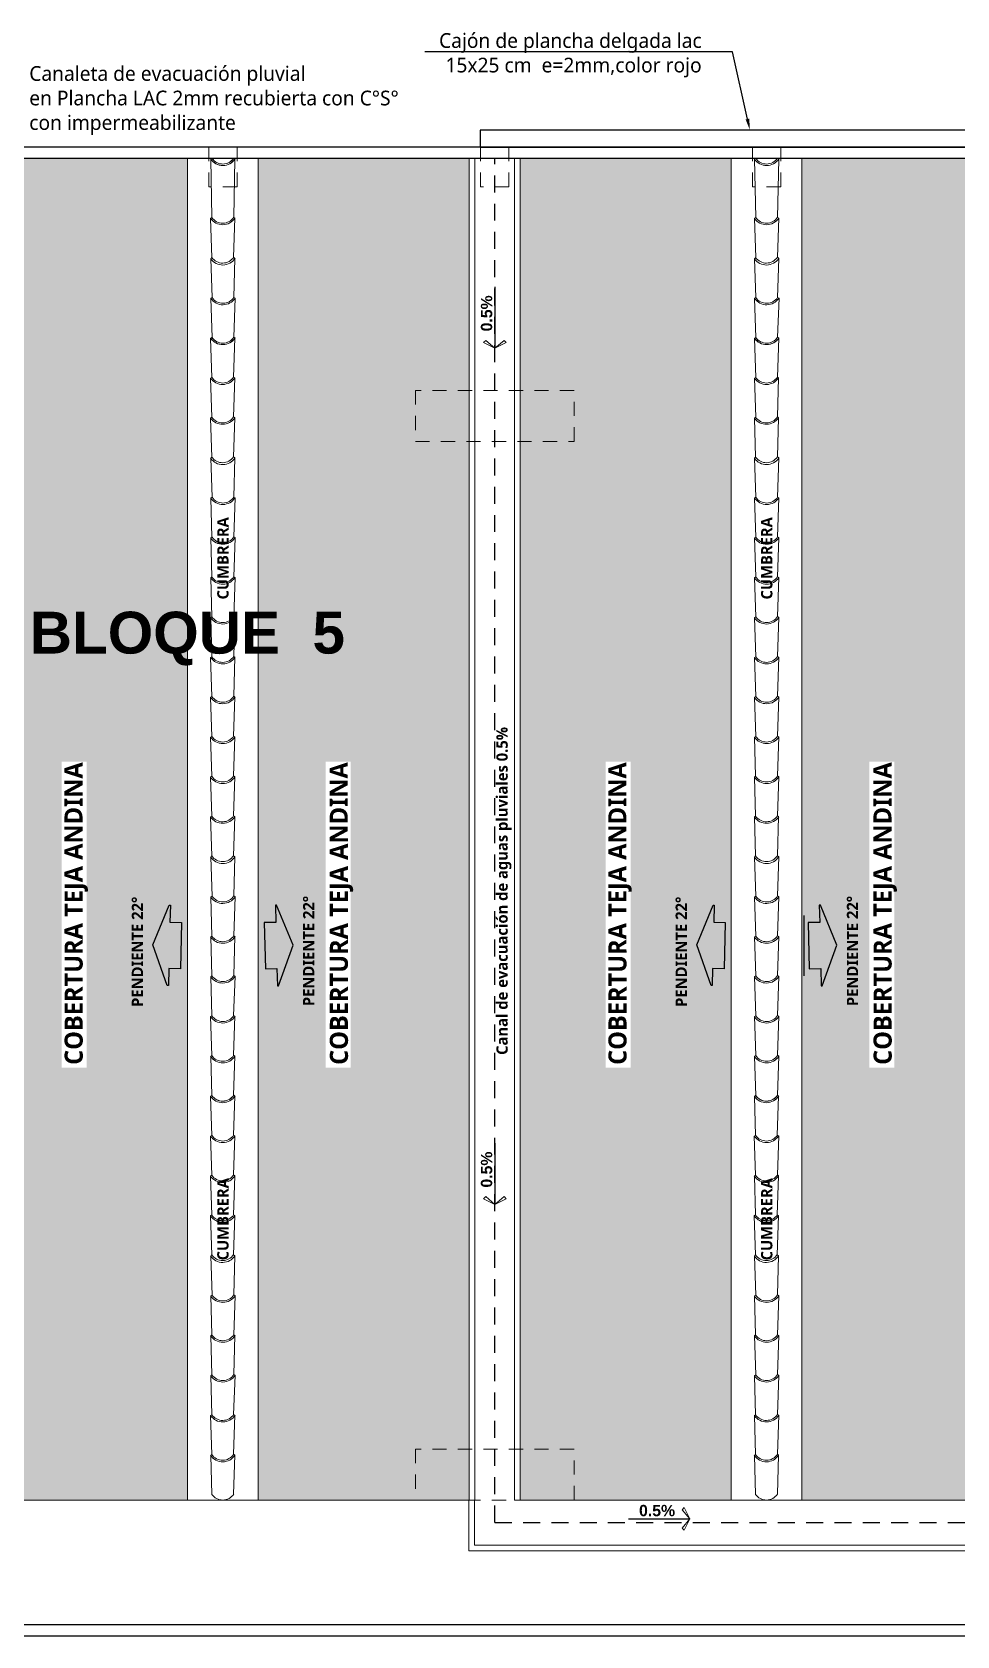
# Model space of a CAD drawing. Header units: metres. Extents: x 27 to 147, y -173 to 8.
# Drawn here: x 65.63 to 73.8, y -66.64 to -52.48 of the extents above; entities that cross this region are included whole.
import ezdxf
from ezdxf import colors
from ezdxf.entities.mleader import LeaderData, LeaderLine
from ezdxf.enums import TextEntityAlignment as Align
from ezdxf.math import Vec2, Vec3

# ---------------------------------------------------------------- set-up
doc = ezdxf.new("R2010")
doc.units = ezdxf.units.M
doc.linetypes.add('DASHED2', pattern=[0.375, 0.25, -0.125])
doc.linetypes.add('HIDDEN2', pattern=[0.1875, 0.125, -0.0625])
for name, color, linetype, lineweight in [('2D Drafting - General_Pen_No__46', 7, 'Continuous', 25), ('canal de evacuacion', 1, 'Continuous', 20), ('cotas', 7, 'Continuous', 5), ('Cotas varias El', 253, 'Continuous', 13), ('Estructura CAJON', 7, 'Continuous', 25), ('grafo 2', 31, 'Continuous', 20), ('GRAFO 4', 7, 'Continuous', 30), ('GRAFO01', 7, 'Continuous', 0), ('letras sr', 7, 'Continuous', 5), ('linea0016', 144, 'HIDDEN2', 9), ('Lineas Referencia', 73, 'Continuous', 13), ('teja andina', 252, 'Continuous', 0), ('TEJAS ANDINA', 253, 'Continuous', 0), ('TEXTOS-SUBTITULO', 7, 'Continuous', 30)]:
    doc.layers.add(name, color=color, linetype=linetype, lineweight=lineweight)
doc.layers.add('Interior - Furniture _Pen_No__3', color=7, linetype='Continuous', lineweight=18, true_color=0xff6600)
doc.layers.add('Mobiliario', color=7, linetype='Continuous', lineweight=0, true_color=0x7f7f7f)
doc.styles.add('Generales', font='trebuc.ttf', dxfattribs={"height": 0.1})
doc.styles.add('GENERATED_STYLE_2', font='arial.ttf')
doc.styles.add('TURBO_BASS', font='swisseb.ttf')
pattern_1 = [(4.9697, (287.424507, 279.744739), (-2.4000002103, -0.1999982614), [0.1846944, -4.4326642]), (270, (287.6085, 279.76074), (0.2, -0.2), [0.016, -0.184]), (90, (287.6245, 279.56074), (-0.2, 0.2), [0.056, -0.144]), (180, (287.6245, 279.61674), (-0.2, -0.2), [0.02, -0.18]), (0, (287.6045, 279.74474), (0.2, 0.2), [0.02, -0.18]), (90, (287.6245, 279.74474), (-0.2, 0.2), [0.016, -0.184]), (90, (287.6085, 279.56074), (-0.2, 0.2), [0.04, -0.16]), (175.0303, (287.608507, 279.600739), (-2.4000002103, 0.1999982614), [0.1846944, -4.4326642]), (142.6961, (287.598507, 279.600739), (3.40000214834, -2.59999717798), [0.0528016, -5.22735]), (108.4349, (287.55651, 279.63274), (-0.199999681, 0.400000087), [0.0505964, -0.581859]), (71.5651, (287.54051, 279.68074), (-0.199999681, -0.400000087), [0.0505964, -0.581859]), (37.3039, (287.556507, 279.728739), (3.40000214834, 2.59999717798), [0.0528016, -5.22735]), (110.2249, (287.570507, 279.642739), (0.80000166712, -2.19999945287), [0.040497, -4.0091944]), (69.7751, (287.556507, 279.680739), (0.80000166712, 2.19999945287), [0.040497, -4.0091944]), (37.4054, (287.570507, 279.718739), (2.599998493, 2.00000199052), [0.0428018, -4.237385]), (142.5946, (287.604507, 279.616739), (2.599998493, -2.00000199052), [0.0428018, -4.237385])]

# ---------------------------------------------------------------- blocks, each defined once
blk = doc.blocks.new('A$C295C7585')
at = {"layer": 'Mobiliario', "lineweight": 15}
for p, q in [((1.375, 3.076), (1.514, 3.404)), ((1.514, 3.404), (1.528, 3.407)), ((1.556, 2.995), (1.716, 3.314)), ((1.716, 3.314), (1.709, 3.325)), ((1.361, 3.074), (1.375, 3.076)), ((1.222, 2.746), (1.361, 3.074)), ((1.404, 2.665), (1.564, 2.983)), ((1.564, 2.983), (1.556, 2.995)), ((1.07, 2.416), (1.209, 2.743)), ((1.209, 2.743), (1.222, 2.746)), ((1.251, 2.334), (1.411, 2.653)), ((1.411, 2.653), (1.404, 2.665)), ((0.917, 2.085), (1.056, 2.413)), ((1.056, 2.413), (1.07, 2.416)), ((1.098, 2.004), (1.258, 2.323)), ((1.258, 2.323), (1.251, 2.334)), ((0.765, 1.751), (0.903, 2.079)), ((0.903, 2.079), (0.917, 2.085)), ((0.946, 1.67), (1.105, 1.989)), ((1.105, 1.989), (1.098, 2.004)), ((0.612, 1.421), (0.751, 1.749)), ((0.751, 1.749), (0.765, 1.751)), ((0.794, 1.34), (0.954, 1.658)), ((0.954, 1.658), (0.946, 1.67)), ((0.46, 1.09), (0.599, 1.418)), ((0.599, 1.418), (0.612, 1.421)), ((0.641, 1.009), (0.801, 1.328)), ((0.801, 1.328), (0.794, 1.34)), ((0.307, 0.76), (0.446, 1.088)), ((0.446, 1.088), (0.46, 1.09)), ((0.488, 0.679), (0.649, 0.997)), ((0.649, 0.997), (0.641, 1.009)), ((0.154, 0.43), (0.293, 0.758)), ((0.293, 0.758), (0.307, 0.76)), ((0.336, 0.349), (0.496, 0.667)), ((0.496, 0.667), (0.488, 0.679)), ((0.002, 0.099), (0.141, 0.427)), ((0.141, 0.427), (0.154, 0.43)), ((0.183, 0.018), (0.343, 0.337)), ((0.343, 0.337), (0.336, 0.349))]:
    blk.add_line(p, q, dxfattribs=at)
for centre, radius, start, end in [((1.646, 3.427), 0.134, 189.8042, 301.9874), ((1.646, 3.427), 0.12, 189.8042, 301.9874), ((1.493, 3.097), 0.12, 189.8042, 301.9874), ((1.493, 3.097), 0.134, 189.8042, 301.9874), ((1.34, 2.766), 0.134, 189.8042, 301.9874), ((1.34, 2.766), 0.12, 189.8042, 301.9874), ((1.188, 2.436), 0.134, 189.8042, 301.9874), ((1.188, 2.436), 0.12, 189.8042, 301.9874), ((1.034, 2.102), 0.133, 189.664, 302.1276), ((1.035, 2.106), 0.12, 189.8042, 301.9874), ((0.883, 1.771), 0.134, 189.8042, 301.9874), ((0.883, 1.771), 0.12, 189.8042, 301.9874), ((0.73, 1.441), 0.134, 189.8042, 301.9874), ((0.73, 1.441), 0.12, 189.8042, 301.9874), ((0.578, 1.111), 0.134, 189.8042, 301.9874), ((0.578, 1.111), 0.12, 189.8042, 301.9874), ((0.425, 0.78), 0.134, 189.8042, 301.9874), ((0.425, 0.78), 0.12, 189.8042, 301.9874), ((0.272, 0.45), 0.134, 189.8042, 301.9874), ((0.272, 0.45), 0.12, 189.8042, 301.9874), ((0.12, 0.12), 0.12, 189.8042, 301.9874)]:
    blk.add_arc(centre, radius, start, end, dxfattribs=at)
blk = doc.blocks.new('FLECHA')
at = {"layer": 'grafo 2', "ltscale": 0.05}
for p, q in [((674350.407, 8489809.493, -2.952), (674350.357, 8489809.393, -2.952)), ((674350.426, 8489809.474, -2.952), (674350.357, 8489809.393, -2.952)), ((674350.426, 8489809.312, -2.952), (674350.357, 8489809.393, -2.952)), ((674350.407, 8489809.493, -2.952), (674350.426, 8489809.474, -2.952)), ((674350.407, 8489809.293, -2.952), (674350.426, 8489809.312, -2.952))]:
    blk.add_line(p, q, dxfattribs=at)
at = {"layer": 'grafo 2', "lineweight": 25}
blk.add_line((674350.899, 8489809.393, -2.952), (674350.357, 8489809.393, -2.952), dxfattribs=at)
at = {"layer": 'grafo 2'}
blk.add_line((674350.357, 8489809.393, -2.952), (674350.407, 8489809.293, -2.952), dxfattribs=at)

msp = doc.modelspace()

# ---------------------------------------------------------------- hatches: boundary and pattern name
at = {"layer": 'Interior - Furniture _Pen_No__3', "true_color": 0x939598}
h = msp.add_hatch(color=252, dxfattribs=at)
h.dxf.hatch_style = 1
h.paths.add_polyline_path([(66.951, -60.341), (66.848, -60.339), (66.852, -60.188), (66.842, -60.187), (66.697, -60.54), (66.824, -60.899), (66.834, -60.899), (66.838, -60.748), (66.94, -60.751)])
h = msp.add_hatch(color=252, dxfattribs=at)
h.dxf.hatch_style = 1
h.paths.add_polyline_path([(67.691, -60.751), (67.793, -60.749), (67.797, -60.9), (67.807, -60.9), (67.935, -60.541), (67.79, -60.188), (67.78, -60.189), (67.784, -60.34), (67.681, -60.342)])
h = msp.add_hatch(color=252, dxfattribs=at)
h.dxf.hatch_style = 1
h.paths.add_polyline_path([(71.752, -60.341), (71.65, -60.339), (71.654, -60.188), (71.644, -60.187), (71.499, -60.54), (71.626, -60.899), (71.636, -60.899), (71.64, -60.748), (71.742, -60.751)])
h = msp.add_hatch(color=252, dxfattribs=at)
h.dxf.hatch_style = 1
h.paths.add_polyline_path([(72.493, -60.751), (72.595, -60.749), (72.599, -60.9), (72.608, -60.9), (72.737, -60.541), (72.592, -60.188), (72.582, -60.189), (72.586, -60.34), (72.483, -60.342)])
at = {"layer": 'TEJAS ANDINA'}
h = msp.add_hatch(dxfattribs=at)
h.set_pattern_fill('SPANTIL1', color=256, scale=0.2, angle=270, style=2, pattern_type=2)
h.set_pattern_definition([(184.9697, (-58.043393, 73.2206625), (2.4000002103, 0.1999982614), [0.1846944, -4.4326642]), (90, (-58.2274, 73.20466), (-0.2, 0.2), [0.016, -0.184]), (270, (-58.2434, 73.40466), (0.2, -0.2), [0.056, -0.144]), (0, (-58.2434, 73.34866), (0.2, 0.2), [0.02, -0.18]), (180, (-58.2234, 73.22066), (-0.2, -0.2), [0.02, -0.18]), (270, (-58.2434, 73.22066), (0.2, -0.2), [0.016, -0.184]), (270, (-58.2274, 73.40466), (0.2, -0.2), [0.04, -0.16]), (355.0303, (-58.227393, 73.3646625), (2.4000002103, -0.1999982614), [0.1846944, -4.4326642]), (322.6961, (-58.217393, 73.3646625), (-3.40000214834, 2.59999717798), [0.0528016, -5.22735]), (288.4349, (-58.17539, 73.33266), (0.19999968, -0.400000087), [0.0505964, -0.581859]), (251.5651, (-58.15939, 73.28466), (0.19999968, 0.400000087), [0.0505964, -0.581859]), (217.3039, (-58.175393, 73.2366625), (-3.40000214834, -2.59999717798), [0.0528016, -5.22735]), (290.2249, (-58.189393, 73.322662), (-0.8000016671, 2.19999945287), [0.040497, -4.0091944]), (249.7751, (-58.175393, 73.284662), (-0.8000016671, -2.19999945287), [0.040497, -4.0091944]), (217.4054, (-58.189393, 73.2466625), (-2.599998493, -2.0000019905), [0.0428018, -4.237385]), (322.5946, (-58.223393, 73.3486625), (-2.599998493, 2.0000019905), [0.0428018, -4.237385])])
h.paths.add_polyline_path([(65.891, -58.92), (66.113, -58.92), (66.113, -61.623), (65.891, -61.623)])
h.paths.add_polyline_path([(65.141, -65.443), (67.004, -65.443), (67.004, -53.592), (65.141, -53.592)])
h = msp.add_hatch(dxfattribs=at)
h.set_pattern_fill('SPANTIL1', color=256, scale=0.2, angle=90, style=2, pattern_type=2)
h.set_pattern_definition(pattern_1)
h.paths.add_polyline_path([(68.222, -58.92), (68.444, -58.92), (68.444, -61.623), (68.222, -61.623)])
h.paths.add_polyline_path([(67.629, -65.443), (69.491, -65.443), (69.491, -53.592), (67.629, -53.592)])
h = msp.add_hatch(dxfattribs=at)
h.set_pattern_fill('SPANTIL1', color=256, scale=0.2, angle=270, style=2, pattern_type=2)
h.set_pattern_definition([(184.9697, (-53.243393, 73.2206625), (2.4000002103, 0.1999982614), [0.1846944, -4.4326642]), (90, (-53.4274, 73.20466), (-0.2, 0.2), [0.016, -0.184]), (270, (-53.4434, 73.40466), (0.2, -0.2), [0.056, -0.144]), (0, (-53.4434, 73.34866), (0.2, 0.2), [0.02, -0.18]), (180, (-53.4234, 73.22066), (-0.2, -0.2), [0.02, -0.18]), (270, (-53.4434, 73.22066), (0.2, -0.2), [0.016, -0.184]), (270, (-53.4274, 73.40466), (0.2, -0.2), [0.04, -0.16]), (355.0303, (-53.427393, 73.3646625), (2.4000002103, -0.1999982614), [0.1846944, -4.4326642]), (322.6961, (-53.417393, 73.3646625), (-3.40000214834, 2.59999717798), [0.0528016, -5.22735]), (288.4349, (-53.37539, 73.33266), (0.19999968, -0.400000087), [0.0505964, -0.581859]), (251.5651, (-53.35939, 73.28466), (0.19999968, 0.400000087), [0.0505964, -0.581859]), (217.3039, (-53.375393, 73.2366625), (-3.40000214834, -2.59999717798), [0.0528016, -5.22735]), (290.2249, (-53.389393, 73.322662), (-0.8000016671, 2.19999945287), [0.040497, -4.0091944]), (249.7751, (-53.375393, 73.284662), (-0.8000016671, -2.19999945287), [0.040497, -4.0091944]), (217.4054, (-53.389393, 73.246662), (-2.599998493, -2.0000019905), [0.0428018, -4.237385]), (322.5946, (-53.423393, 73.348662), (-2.599998493, 2.0000019905), [0.0428018, -4.237385])])
h.paths.add_polyline_path([(70.694, -58.92), (70.916, -58.92), (70.916, -61.623), (70.694, -61.623)])
h.paths.add_polyline_path([(69.941, -65.443), (71.804, -65.443), (71.804, -53.592), (69.941, -53.592)])
h = msp.add_hatch(dxfattribs=at)
h.set_pattern_fill('SPANTIL1', color=256, scale=0.2, angle=90, style=2, pattern_type=2)
h.set_pattern_definition(pattern_1)
h.paths.add_polyline_path([(73.023, -58.92), (73.245, -58.92), (73.245, -61.623), (73.023, -61.623)])
h.paths.add_polyline_path([(72.429, -65.443), (74.291, -65.443), (74.291, -53.592), (72.429, -53.592)])

# ---------------------------------------------------------------- linework, layer by layer
at = {"layer": 'canal de evacuacion'}
for p, q in [((69.491, -65.443), (69.491, -53.592)), ((69.541, -65.443), (69.541, -53.592)), ((69.891, -65.443), (69.891, -53.592)), ((69.941, -65.443), (69.941, -53.592))]:
    msp.add_line(p, q, dxfattribs=at)
msp.add_lwpolyline([(69.488, -65.441), (69.488, -65.891), (81.964, -65.891, -0.387414), (82.349, -66.374)], format="xyb", dxfattribs=at)
msp.add_lwpolyline([(69.538, -65.441), (69.538, -65.841), (81.972, -65.841)], dxfattribs=at)
at = {"layer": 'cotas', "color": 7, "lineweight": 25}
msp.add_line((72.445, -60.281), (72.445, -60.812), dxfattribs=at)
at = {"layer": 'Cotas varias El'}
for p, q in [((67.002, -53.592), (67.002, -65.443)), ((67.626, -53.592), (67.626, -65.443)), ((71.804, -53.592), (71.804, -65.443)), ((72.428, -53.592), (72.428, -65.443)), ((65.091, -65.443), (69.491, -65.443)), ((69.538, -65.443), (69.541, -65.443)), ((69.891, -65.443), (74.341, -65.443))]:
    msp.add_line(p, q, dxfattribs=at)
at = {"layer": 'Estructura CAJON'}
msp.add_lwpolyline([(74.697, -53.342), (69.588, -53.342), (69.588, -53.492), (74.697, -53.492)], close=True, dxfattribs=at)
at = {"layer": 'GRAFO 4', "linetype": 'Continuous'}
msp.add_lwpolyline([(50.391, -53.492), (50.391, -66.643), (84.238, -66.643), (84.238, -53.492), (50.391, -53.492)], dxfattribs=at)
msp.add_lwpolyline([(50.491, -53.592), (50.491, -66.543), (84.138, -66.543), (84.138, -53.592)], close=True, dxfattribs=at)
at = {"layer": 'GRAFO 4', "linetype": 'Continuous', "flags": 128}
for points in [[(66.834, -60.899), (66.824, -60.899), (66.697, -60.54), (66.842, -60.187), (66.852, -60.188), (66.848, -60.339), (66.951, -60.341), (66.94, -60.751), (66.838, -60.748)], [(67.797, -60.9), (67.807, -60.9), (67.935, -60.541), (67.79, -60.188), (67.78, -60.189), (67.784, -60.34), (67.681, -60.342), (67.691, -60.751), (67.793, -60.749)], [(71.636, -60.899), (71.626, -60.899), (71.499, -60.54), (71.644, -60.187), (71.654, -60.188), (71.65, -60.339), (71.752, -60.341), (71.742, -60.751), (71.64, -60.748)], [(72.599, -60.9), (72.608, -60.9), (72.737, -60.541), (72.592, -60.188), (72.582, -60.189), (72.586, -60.34), (72.483, -60.342), (72.493, -60.751), (72.595, -60.749)]]:
    msp.add_lwpolyline(points, close=True, dxfattribs=at)
at = {"layer": 'GRAFO01', "color": 251, "linetype": 'DASHED2', "lineweight": 9, "ltscale": 0.5}
for points in [[(67.441, -53.842), (67.191, -53.842), (67.191, -53.492), (67.441, -53.492)], [(69.841, -53.842), (69.591, -53.842), (69.591, -53.492), (69.841, -53.492)], [(72.241, -53.842), (71.991, -53.842), (71.991, -53.492), (72.241, -53.492)], [(70.416, -55.642), (69.016, -55.642), (69.016, -56.092), (70.416, -56.092)], [(70.416, -64.993), (69.016, -64.993), (69.016, -65.443), (70.416, -65.443)]]:
    msp.add_lwpolyline(points, close=True, dxfattribs=at)
at = {"layer": 'linea0016', "linetype": 'HIDDEN2', "lineweight": 30, "ltscale": 1.2}
for q in [(69.716, -53.592), (84.011, -65.642)]:
    msp.add_line((69.716, -65.642), q, dxfattribs=at)
at = {"layer": 'teja andina', "lineweight": 15}
for p, q in [((67.208, -53.6), (67.219, -53.592)), ((67.208, -53.6), (67.219, -53.592)), ((67.219, -54.115), (67.208, -53.6)), ((67.423, -53.597), (67.411, -53.59)), ((67.423, -53.597), (67.411, -53.59)), ((67.411, -54.113), (67.422, -53.598)), ((72.01, -53.6), (72.021, -53.592)), ((72.01, -53.6), (72.021, -53.592)), ((72.02, -54.115), (72.01, -53.6)), ((72.224, -53.597), (72.213, -53.59)), ((72.225, -53.597), (72.213, -53.59)), ((72.213, -54.113), (72.224, -53.598)), ((67.207, -54.122), (67.219, -54.115)), ((67.422, -54.12), (67.411, -54.113)), ((72.009, -54.122), (72.02, -54.115)), ((72.224, -54.12), (72.213, -54.113)), ((67.218, -54.467), (67.207, -54.122)), ((67.41, -54.465), (67.422, -54.12)), ((72.02, -54.467), (72.009, -54.122)), ((72.212, -54.465), (72.224, -54.12)), ((67.208, -54.478), (67.218, -54.467)), ((67.22, -54.822), (67.208, -54.478)), ((67.422, -54.475), (67.41, -54.464)), ((67.412, -54.82), (67.422, -54.475)), ((72.01, -54.478), (72.02, -54.467)), ((72.022, -54.822), (72.01, -54.478)), ((72.224, -54.475), (72.212, -54.464)), ((72.214, -54.82), (72.224, -54.475)), ((67.209, -54.83), (67.22, -54.822)), ((67.424, -54.827), (67.412, -54.82)), ((72.011, -54.83), (72.022, -54.822)), ((72.226, -54.827), (72.214, -54.82)), ((67.22, -55.174), (67.209, -54.83)), ((67.412, -55.172), (67.424, -54.827)), ((72.022, -55.174), (72.011, -54.83)), ((72.214, -55.172), (72.226, -54.827)), ((67.207, -55.182), (67.218, -55.174)), ((67.218, -55.526), (67.207, -55.182)), ((67.209, -55.182), (67.22, -55.174)), ((67.41, -55.524), (67.422, -55.179)), ((67.422, -55.179), (67.411, -55.172)), ((67.424, -55.179), (67.412, -55.172)), ((72.009, -55.182), (72.02, -55.174)), ((72.02, -55.526), (72.009, -55.182)), ((72.011, -55.182), (72.022, -55.174)), ((72.224, -55.179), (72.212, -55.172)), ((72.212, -55.524), (72.224, -55.179)), ((72.225, -55.179), (72.214, -55.172)), ((67.207, -55.534), (67.218, -55.526)), ((67.218, -55.878), (67.207, -55.534)), ((67.422, -55.531), (67.41, -55.524)), ((67.41, -55.876), (67.422, -55.531)), ((72.009, -55.534), (72.02, -55.526)), ((72.02, -55.878), (72.009, -55.534)), ((72.223, -55.531), (72.212, -55.524)), ((72.212, -55.876), (72.223, -55.531)), ((67.207, -55.886), (67.218, -55.878)), ((67.218, -56.23), (67.207, -55.886)), ((67.421, -55.883), (67.41, -55.876)), ((67.41, -56.228), (67.421, -55.883)), ((72.009, -55.886), (72.02, -55.878)), ((72.019, -56.23), (72.009, -55.886)), ((72.223, -55.883), (72.212, -55.876)), ((72.212, -56.228), (72.223, -55.883)), ((67.208, -56.241), (67.218, -56.23)), ((67.22, -56.585), (67.208, -56.241)), ((67.422, -56.238), (67.41, -56.228)), ((67.412, -56.583), (67.422, -56.238)), ((72.01, -56.241), (72.019, -56.23)), ((72.021, -56.585), (72.01, -56.241)), ((72.224, -56.238), (72.212, -56.228)), ((72.214, -56.583), (72.224, -56.238)), ((67.208, -56.593), (67.22, -56.585)), ((67.219, -56.937), (67.208, -56.593)), ((67.423, -56.59), (67.412, -56.583)), ((67.412, -56.935), (67.423, -56.59)), ((72.01, -56.593), (72.021, -56.585)), ((72.021, -56.937), (72.01, -56.593)), ((72.213, -56.935), (72.225, -56.59)), ((72.225, -56.59), (72.214, -56.583)), ((67.208, -56.945), (67.219, -56.937)), ((67.219, -57.289), (67.208, -56.945)), ((67.411, -57.287), (67.423, -56.943)), ((67.423, -56.943), (67.412, -56.935)), ((72.01, -56.945), (72.021, -56.937)), ((72.021, -57.289), (72.01, -56.945)), ((72.225, -56.943), (72.213, -56.935)), ((72.213, -57.287), (72.225, -56.943)), ((67.208, -57.297), (67.219, -57.289)), ((67.219, -57.641), (67.208, -57.297)), ((67.423, -57.295), (67.411, -57.287)), ((67.411, -57.639), (67.423, -57.295)), ((72.01, -57.297), (72.021, -57.289)), ((72.021, -57.641), (72.01, -57.297)), ((72.224, -57.295), (72.213, -57.287)), ((72.213, -57.639), (72.224, -57.295)), ((67.208, -57.649), (67.219, -57.641)), ((67.219, -57.994), (67.208, -57.649)), ((67.422, -57.647), (67.411, -57.639)), ((67.411, -57.991), (67.422, -57.647)), ((72.01, -57.649), (72.021, -57.641)), ((72.02, -57.994), (72.01, -57.649)), ((72.224, -57.647), (72.213, -57.639)), ((72.213, -57.991), (72.224, -57.647)), ((67.207, -58.001), (67.219, -57.994)), ((67.218, -58.346), (67.207, -58.001)), ((67.422, -57.999), (67.411, -57.991)), ((67.411, -58.343), (67.422, -57.999)), ((72.009, -58.001), (72.02, -57.994)), ((72.02, -58.346), (72.009, -58.001)), ((72.212, -58.343), (72.224, -57.999)), ((72.224, -57.999), (72.213, -57.991))]:
    msp.add_line(p, q, dxfattribs=at)
for centre, radius, start, end in [((67.314, -53.526), 0.129, 214.5682, 326.7514), ((67.315, -53.526), 0.129, 214.5682, 326.7514), ((67.314, -53.526), 0.116, 214.5682, 326.7514), ((67.315, -53.526), 0.116, 214.5682, 326.7514), ((72.116, -53.526), 0.129, 214.5682, 326.7514), ((72.116, -53.526), 0.129, 214.5682, 326.7514), ((72.116, -53.526), 0.116, 214.5682, 326.7514), ((72.116, -53.526), 0.116, 214.5682, 326.7514), ((67.314, -54.049), 0.116, 214.5682, 326.7514), ((72.116, -54.049), 0.116, 214.5682, 326.7514), ((67.314, -54.049), 0.129, 214.5682, 326.7514), ((72.116, -54.049), 0.129, 214.5682, 326.7514), ((67.315, -54.405), 0.129, 214.428, 326.8916), ((67.314, -54.401), 0.116, 214.5682, 326.7514), ((72.116, -54.405), 0.129, 214.428, 326.8916), ((72.115, -54.401), 0.116, 214.5682, 326.7514), ((67.316, -54.756), 0.116, 214.5682, 326.7514), ((72.117, -54.756), 0.116, 214.5682, 326.7514), ((67.316, -54.756), 0.129, 214.5682, 326.7514), ((72.117, -54.756), 0.129, 214.5682, 326.7514), ((67.314, -55.108), 0.129, 214.5682, 326.7514), ((67.315, -55.108), 0.129, 214.5682, 326.7514), ((67.314, -55.108), 0.116, 214.5682, 326.7514), ((67.315, -55.108), 0.116, 214.5682, 326.7514), ((72.116, -55.108), 0.129, 214.5682, 326.7514), ((72.117, -55.108), 0.129, 214.5682, 326.7514), ((72.116, -55.108), 0.116, 214.5682, 326.7514), ((72.117, -55.108), 0.116, 214.5682, 326.7514), ((67.313, -55.46), 0.129, 214.5682, 326.7514), ((67.313, -55.46), 0.116, 214.5682, 326.7514), ((72.115, -55.46), 0.129, 214.5682, 326.7514), ((72.115, -55.46), 0.116, 214.5682, 326.7514), ((67.313, -55.812), 0.129, 214.5682, 326.7514), ((67.313, -55.812), 0.116, 214.5682, 326.7514), ((72.115, -55.812), 0.129, 214.5682, 326.7514), ((72.115, -55.812), 0.116, 214.5682, 326.7514), ((67.314, -56.168), 0.129, 214.428, 326.8916), ((67.313, -56.164), 0.116, 214.5682, 326.7514), ((72.116, -56.168), 0.129, 214.428, 326.8916), ((72.115, -56.164), 0.116, 214.5682, 326.7514), ((67.315, -56.52), 0.129, 214.5682, 326.7514), ((67.315, -56.52), 0.116, 214.5682, 326.7514), ((72.117, -56.52), 0.129, 214.5682, 326.7514), ((72.117, -56.52), 0.116, 214.5682, 326.7514), ((67.315, -56.872), 0.129, 214.5682, 326.7514), ((67.315, -56.872), 0.116, 214.5682, 326.7514), ((72.117, -56.872), 0.129, 214.5682, 326.7514), ((72.117, -56.872), 0.116, 214.5682, 326.7514), ((67.314, -57.224), 0.129, 214.5682, 326.7514), ((67.314, -57.224), 0.116, 214.5682, 326.7514), ((72.116, -57.224), 0.129, 214.5682, 326.7514), ((72.116, -57.224), 0.116, 214.5682, 326.7514), ((67.314, -57.576), 0.129, 214.5682, 326.7514), ((67.314, -57.576), 0.116, 214.5682, 326.7514), ((72.116, -57.576), 0.129, 214.5682, 326.7514), ((72.116, -57.576), 0.116, 214.5682, 326.7514), ((67.314, -57.928), 0.129, 214.5682, 326.7514), ((67.314, -57.928), 0.116, 214.5682, 326.7514), ((72.116, -57.928), 0.129, 214.5682, 326.7514), ((72.116, -57.928), 0.116, 214.5682, 326.7514), ((67.314, -58.28), 0.116, 214.5682, 326.7514), ((72.116, -58.28), 0.116, 214.5682, 326.7514)]:
    msp.add_arc(centre, radius, start, end, dxfattribs=at)

# ---------------------------------------------------------------- block references
at = {"layer": 'Lineas Referencia', "rotation": 89.99999999999999}
for p in [(8489879.111, -674405.626, 2.952), (8489879.111, -674413.189, 2.952)]:
    msp.add_blockref('FLECHA', p, dxfattribs=at)
at = {"layer": 'Lineas Referencia', "xscale": -1}
msp.add_blockref('FLECHA', (674421.797, -8489875.003, 2.952), dxfattribs=at)
at = {"layer": 'TEJAS ANDINA', "xscale": 0.9674350222721193, "yscale": 0.9674350222721193, "zscale": 0.9674350222721193, "rotation": 24.76401395280984}
for p in [(67.257, -61.957), (72.059, -61.957), (67.257, -65.481), (72.058, -65.481)]:
    msp.add_blockref('A$C295C7585', p, dxfattribs=at)

# ---------------------------------------------------------------- texts
at = {"layer": '2D Drafting - General_Pen_No__46', "char_height": 0.1, "attachment_point": 7, "rotation": 90, "style": 'GENERATED_STYLE_2'}
for s, insert in [('{\\fSansSerif|b1|i0|c2|p2;0.5%}', (69.695, -55.12)), ('\\A1;{\\fTrebuchet MS|b1|i0|c0|p34;CUMBRERA}', (67.367, -57.488)), ('\\A1;{\\fTrebuchet MS|b1|i0|c0|p34;CUMBRERA}', (72.169, -57.488)), ('{\\fTrebuchet MS|b1|i0|c0|p34;Canal de evacuación de aguas pluviales 0.5%}', (69.864, -61.511)), ('\\A1;{\\fTrebuchet MS|b1|i0|c0|p34;PENDIENTE 22°}', (66.611, -61.087)), ('\\A1;{\\fTrebuchet MS|b1|i0|c0|p34;PENDIENTE 22°}', (68.123, -61.08)), ('\\A1;{\\fTrebuchet MS|b1|i0|c0|p34;PENDIENTE 22°}', (71.413, -61.087)), ('\\A1;{\\fTrebuchet MS|b1|i0|c0|p34;PENDIENTE 22°}', (72.925, -61.08)), ('{\\fSansSerif|b1|i0|c2|p2;0.5%}', (69.695, -62.683)), ('\\A1;{\\fTrebuchet MS|b1|i0|c0|p34;CUMBRERA}', (67.367, -63.326)), ('\\A1;{\\fTrebuchet MS|b1|i0|c0|p34;CUMBRERA}', (72.169, -63.326))]:
    msp.add_mtext(s, dxfattribs=dict(at, insert=insert))
at = {"layer": '2D Drafting - General_Pen_No__46', "insert": (70.99, -65.587), "char_height": 0.1, "attachment_point": 7, "style": 'GENERATED_STYLE_2'}
msp.add_mtext('{\\fSansSerif|b1|i0|c2|p2;0.5%}', dxfattribs=at)
at = {"layer": 'TEXTOS-SUBTITULO', "style": 'TURBO_BASS'}
msp.add_text('BLOQUE  5', height=0.3697, dxfattribs=at).set_placement((67.002, -57.966), align=Align.CENTER)
at = {"layer": 'TEXTOS-SUBTITULO', "char_height": 0.16, "attachment_point": 1, "rotation": 90.0329, "style": 'TURBO_BASS'}
for insert in [(65.918, -61.599), (68.26, -61.599), (70.72, -61.599), (73.061, -61.599)]:
    msp.add_mtext('{\\fTrebuchet MS|b1|i0|c0|p34;COBERTURA TEJA ANDINA}', dxfattribs=dict(at, insert=insert))

# ---------------------------------------------------------------- leaders
at = {"layer": 'letras sr'}
ml = msp.add_multileader_mtext('Standard', dxfattribs=at)
ml.set_content('Cajón de plancha delgada lac\\P15x25 cm  e=2mm,color rojo', color=256, style='Generales')
ml.set_leader_properties()
ml.build(insert=Vec2(0, 0))
ml.multileader.update_dxf_attribs({"text_right_attachment_type": 6, "dogleg_length": 0.36, "arrow_head_size": 0.1})
ctx = ml.context
ctx.base_point, ctx.char_height, ctx.arrow_head_size, ctx.landing_gap_size, ctx.plane_origin = Vec3(69.1, -52.569), 0.13, 0.1, 0.09, Vec3(67.899, -52.281)
ctx.right_attachment, ctx.text_align_type = 6, 2
notes = []
notes.append((ctx, [(1, (1, 1, 0), (71.816, -52.652), (-1, 0), 0.183, [(0, [(71.969, -53.342)], 0, [])])]))
ctx.mtext.insert, ctx.mtext.width, ctx.mtext.alignment, ctx.mtext.flow_direction = Vec3(71.543, -52.486), 2.57368, 3, 5
ml = msp.add_multileader_mtext('Standard', dxfattribs=at)
ml.set_content('{\\H1.13043x;Canaleta de evacuación pluvial\\Pen Plancha LAC 2mm recubierta con C°S°\\Pcon impermeabilizante\\H0.76924x;\\P} ', color=256, style='Generales')
ml.set_leader_properties()
ml.build(insert=Vec2(0, 0))
ml.multileader.update_dxf_attribs({"text_right_attachment_type": 6, "dogleg_length": 0.36, "arrow_head_size": 0.1})
ctx = ml.context
ctx.base_point, ctx.char_height, ctx.arrow_head_size, ctx.landing_gap_size, ctx.plane_origin = Vec3(65.516, -52.835), 0.115, 0.1, 0.09, Vec3(64.533, -52.726)
ctx.right_attachment = 6
notes.append((ctx, [(0, (1, 1, 0), (65.333, -52.835), (1, 0), 0.183, [(0, [(64.879, -53.904)], 0, [])])]))
ctx.mtext.insert, ctx.mtext.width, ctx.mtext.flow_direction = Vec3(65.606, -52.777), 3.42383, 5
for ctx, leaders in notes:
    for number, flags, end, landing, length, lines in leaders:
        leader = LeaderData()
        leader.index, (leader.has_last_leader_line, leader.has_dogleg_vector, leader.attachment_direction) = number, flags
        leader.last_leader_point, leader.dogleg_vector, leader.dogleg_length = Vec3(end), Vec3(landing), length
        for number, points, colour, breaks in lines:
            line = LeaderLine()
            line.index, line.vertices, line.color, line.breaks = number, Vec3.list(points), colors.encode_raw_color(colour), breaks
            leader.lines.append(line)
        ctx.leaders.append(leader)

doc.saveas('drawing.dxf')
